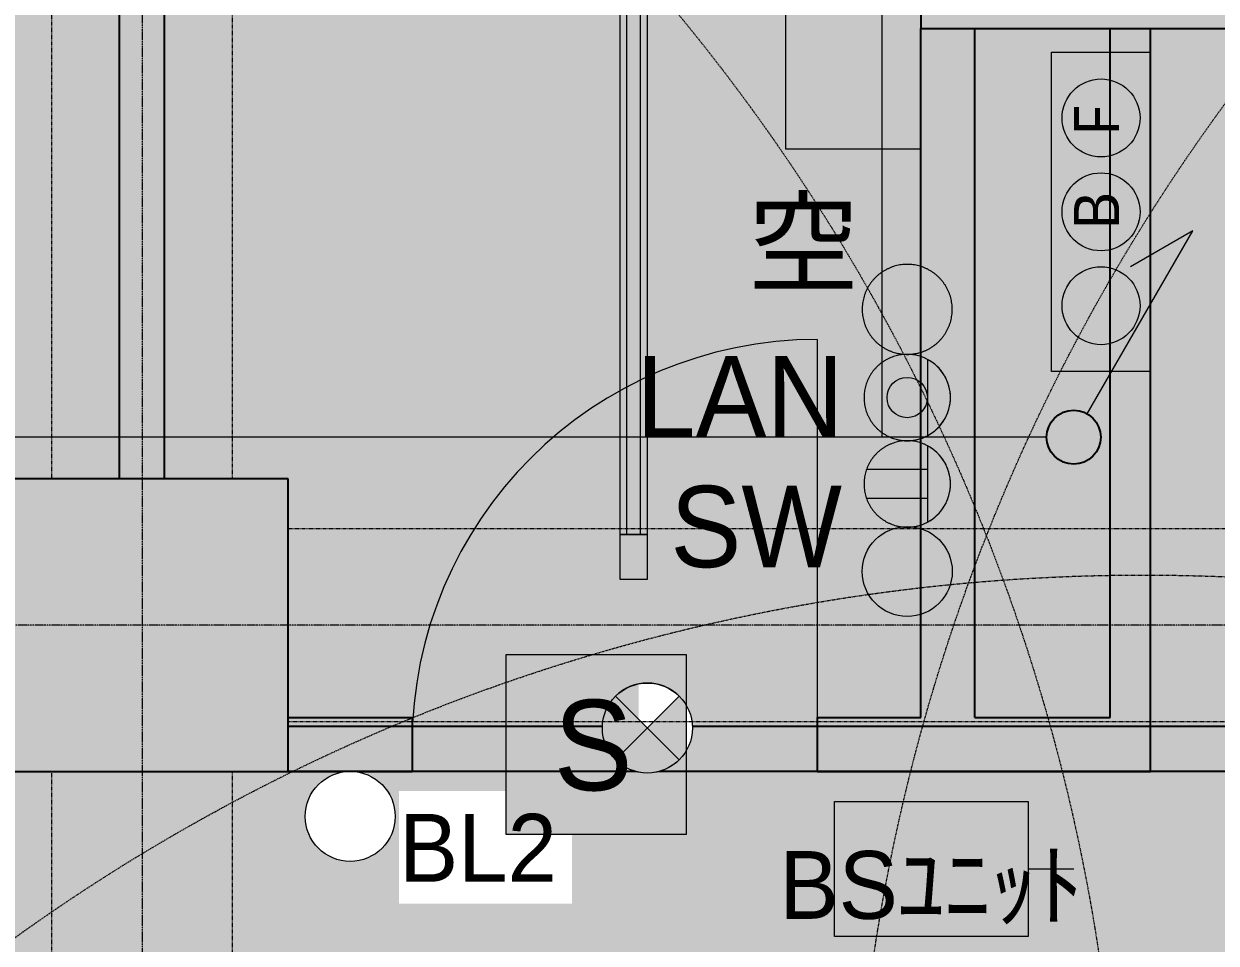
# Model space of a CAD drawing. Header units: millimetres. Extents: x -376000 to 292178, y -193032 to 188048.
# Drawn here: x -229720 to -227071, y 63142 to 65185 of the extents above; entities that cross this region are included whole.
import ezdxf

# ---------------------------------------------------------------- set-up
doc = ezdxf.new("R2010")
doc.units = ezdxf.units.MM
for name, pattern in [('VW-01 短破線', [2.1161248, 1.0580624, -1.0580624]), ('ラインタイプ-1', [2.1165312, 1.0580624, -1.0584688]), ('ラインタイプ-28', [1.0581610785590276, 0.70538330078125, -0.3527777777777777]), ('ラインタイプ-6', [5.2915312, 3.175, -1.0580624, 0.3527044000000002, -0.7057644000000001])]:
    doc.linetypes.add(name, pattern=pattern)
for name, color, linetype, lineweight in [('00_一般', 7, 'Continuous', 5), ('07_文字・記号', 7, 'Continuous', 9), ('_セキュリティー (2D)', 7, 'Continuous', 5), ('_塗（エリア） (2D)', 7, 'Continuous', 5), ('_塗（壁） (2D)', 7, 'Continuous', 5), ('_天井プロット (2D)', 7, 'Continuous', 5), ('_平面図(既存部) (2D)', 7, 'Continuous', 5), ('_平面図（新設） (2D)', 7, 'Continuous', 5), ('_梁 (2D)', 7, 'Continuous', 5), ('_給排水ガス (2D)', 7, 'Continuous', 5), ('_解体部 (2D)', 7, 'Continuous', 5), ('一般', 7, 'Continuous', 5)]:
    doc.layers.add(name, color=color, linetype=linetype, lineweight=lineweight)
for name, color, linetype, lineweight, true_color in [('02_0.25', 1, 'Continuous', 25, 0xff0000), ('04_0.10', 7, 'Continuous', 9, 0x0099ff), ('05_0.05点線', 9, 'ラインタイプ-28', 5, 0x808080), ('06一点鎖線', 7, 'ラインタイプ-6', 9, 0x9999ff), ('08_ハッチ・色', 7, 'Continuous', 5, 0x888888)]:
    doc.layers.add(name, color=color, linetype=linetype, lineweight=lineweight, true_color=true_color)
doc.styles.add('Yu Gothic UI', font='Yu Gothic UI.ttf')
doc.styles.add('ＭＳ Ｐゴシック', font='MS PGothic.ttf')

# ---------------------------------------------------------------- blocks, each defined once
blk = doc.blocks.new('給排水ガス (2D)')
at = {"layer": '02_0.25'}
blk.add_circle((-227388, 64266.34799292928), 60, dxfattribs=at)
at = {"layer": '04_0.10'}
for p, q in [((-227358, 64318.30951715635), (-227123.2559323183, 64724.89816915648)), ((-227123.2559323183, 64724.89816915645), (-227261.6065989427, 64645.02137453829))]:
    blk.add_line(p, q, dxfattribs=at)
at = {"layer": '07_文字・記号', "color": 5, "lineweight": 18, "true_color": 0x0000ff}
for p, q in [((-227813.3427086802, 64266.34799292928), (-227813.3427086802, 67863.75606489483)), ((-227448, 64266.34799292928), (-236757.8775868882, 64266.34799292928)), ((-227388, 63306.59431727773), (-227489.4013337445, 63306.59431727773))]:
    blk.add_line(p, q, dxfattribs=at)
blk = doc.blocks.new('塗（エリア） (2D)')
at = {"layer": '08_ハッチ・色', "linetype": 'Continuous', "lineweight": 0, "true_color": 0x74ff63, "transparency": 33554559}
blk.add_hatch(color=91, dxfattribs=at).paths.add_polyline_path([(-227667.2557079456, 63598.55921143571), (-236107.7557079456, 63598.55921143582), (-236107.7557079456, 71048.55921143571), (-225357.7557079457, 71048.55921143571), (-225357.7557079456, 67768.13591048213), (-227667.2557079456, 67768.13591048213)])
at = {"layer": '08_ハッチ・色', "linetype": 'Continuous', "lineweight": 0, "true_color": 0xd9d2ae, "transparency": 33554559}
blk.add_hatch(color=9, dxfattribs=at).paths.add_polyline_path([(-250142.7557079456, 61858.5592114356), (-250142.7557079456, 64113.55921143571), (-247342.7557079456, 64113.55921143571), (-247342.7557079456, 63598.55921143571), (-227667.2557079456, 63598.55921143571), (-227667.2557079456, 65233.05420418431), (-225357.7557079456, 65233.05420418431), (-225357.7557079456, 63623.5592114356), (-222307.7557079456, 63623.5592114356), (-222307.7557079456, 61858.5592114356)])
blk = doc.blocks.new('グループ-291')
at = {"layer": '08_ハッチ・色', "color": 160}
for points in [[(-225432.7557079456, 67819.53103135267), (-227727.2557079456, 67819.53103135267), (-225432.7557079456, 67701.03103135267), (-227727.2557079456, 67701.03103135267)], [(-227727.2557079456, 67701.03103135267), (-227727.2557079456, 65291.03103135266), (-227607.7557079456, 67701.03103135267), (-227607.7557079456, 65291.03103135266)], [(-226841.3001615904, 65175.03103135266), (-227727.2557079456, 65175.03103135266), (-226812.5667817065, 65291.03103135266), (-227727.2557079456, 65291.03103135266)], [(-225963.1618427889, 65174.60555709892), (-225432.7557079456, 65174.03103135266), (-225988.3229438427, 65291.50285126972), (-225432.7557079456, 65290.92832552347)]]:
    blk.add_solid(points, dxfattribs=at)
blk = doc.blocks.new('塗（壁） (2D)')
at = {"layer": '08_ハッチ・色', "color": 141}
for points in [[(-227727.2557079456, 63643.55921143571), (-227607.2557079456, 63643.55921143571), (-227727.2557079456, 65175.03103135266), (-227607.2557079456, 65175.03103135266)], [(-227307.2557079456, 63643.55921143528), (-227217.2557079456, 63643.55921143528), (-227307.2557079456, 65175.03103135268), (-227217.2557079456, 65175.03103135268)], [(-229132.7557079456, 63643.55921143571), (-229132.7557079456, 63523.55921143571), (-228857.7557079456, 63643.55921143571), (-228857.7557079456, 63523.55921143571)], [(-227957.7557079456, 63643.55921143571), (-227957.7557079456, 63523.55921143571), (-227217.2557079456, 63643.55921143571), (-227217.2557079456, 63523.55921143571)]]:
    blk.add_solid(points, dxfattribs=at)
at = {"layer": '08_ハッチ・色', "color": 253, "true_color": 0xaaaaaa}
blk.add_solid([(-229782.7557079456, 63523.55921143571), (-229132.7557079456, 63523.55921143571), (-229782.7557079456, 64173.55921143571), (-229132.7557079456, 64173.55921143571)], dxfattribs=at)
blk.add_solid([(-229782.7557079456, 63523.55921143571), (-229132.7557079456, 63523.55921143571), (-229782.7557079456, 64173.55921143571), (-229132.7557079456, 64173.55921143571)], dxfattribs=at)
at = {"layer": '08_ハッチ・色', "color": 7}
blk.add_blockref('グループ-291', (0, 0), dxfattribs=at)
blk = doc.blocks.new('平面図(既存部) (2D)')
at = {"layer": '02_0.25'}
for p, q in [((-229132.7557079456, 64173.55921143571), (-229782.7557079456, 64173.55921143571)), ((-229132.7557079456, 63523.55921143571), (-229132.7557079456, 64173.55921143571)), ((-229782.7557079456, 63523.55921143571), (-229132.7557079456, 63523.55921143571))]:
    blk.add_line(p, q, dxfattribs=at)
at = {"layer": '06一点鎖線'}
for p, q in [((-229457.7557079456, 72935.68380817688), (-229457.7557079456, 54935.68380817689)), ((-229457.7557079456, 72935.68380817688), (-229457.7557079456, 54935.68380817689)), ((-212828.6647767337, 63848.55921143571), (-252828.6647767337, 63848.55921143571)), ((-212828.6647767337, 63848.55921143571), (-252828.6647767337, 63848.55921143571))]:
    blk.add_line(p, q, dxfattribs=at)
blk = doc.blocks.new('解体部 (2D)')
at = {"layer": '02_0.25'}
for p, q in [((-229507.7557079456, 64173.55921143571), (-229507.7557079456, 65823.55921143571)), ((-229407.7557079456, 64173.55921143571), (-229407.7557079456, 65723.55921143571)), ((-226682.7557079456, 63623.55921143571), (-229132.7557079456, 63623.55921143571)), ((-226682.7557079456, 63523.55921143571), (-229132.7557079456, 63523.55921143571))]:
    blk.add_line(p, q, dxfattribs=at)
blk = doc.blocks.new('グループ-115')
at = {"layer": '04_0.10'}
for p, q in [((-608.6633637027699, 691.5), (-608.6633637027699, 291.5)), ((-483.6633637027699, 641.8504809471779), (-483.6633637027699, 341.8504809471779))]:
    blk.add_line(p, q, dxfattribs=at)
at = {"layer": '04_0.10', "flags": 128}
blk.add_lwpolyline([(-542.1633637027699, 341.8504809471779), (-413.6633637027699, 341.8504809471779), (-413.6633637027699, 641.8504809471779), (-542.1633637027699, 641.8504809471779)], close=True, dxfattribs=at)
blk = doc.blocks.new('グループ-116')
at = {"layer": '04_0.10'}
for p, q in [((-283.6633637027699, 489.5), (-283.6633637027699, -274.5)), ((416.3366362972301, -979.5), (416.3366362972301, 433.5)), ((-139.6633637027699, -1277.5), (972.33663629723, 423.5)), ((-139.6633637027699, 423.5), (972.33663629723, -1277.5)), ((-373.6633637027699, 263.3845726812142), (-193.6633637027699, -48.38457268121419)), ((-240.3620935135405, 132.5), (-326.9646338919993, 82.5)), ((1048.33663629723, 7.5), (1048.33663629723, -282.5)), ((1088.33663629723, -37.5), (1008.33663629723, -37.5)), ((1088.33663629723, -237.5), (1008.33663629723, -237.5)), ((-47.16336370276986, -291), (-47.16336370276986, -544)), ((879.83663629723, -291), (879.83663629723, -544)), ((-257.1633637027699, -417.5), (1089.83663629723, -417.5)), ((-258.6633637027699, -637.5), (1091.33663629723, -637.5)), ((531.3366362972301, -1408.5), (531.3366362972301, -979.5)), ((-483.6633637027699, -1317.5), (-342.6633637027699, -1317.5)), ((1001.33663629723, -1317.5), (1181.33663629723, -1317.5))]:
    blk.add_line(p, q, dxfattribs=at)
at = {"layer": '04_0.10', "flags": 128}
for points in [[(-279.6633637027699, 452), (-279.6633637027699, 485.2999999999884), (-220.1633637027699, 488.5), (-220.1633637027699, 496.3999999999651), (-347.1633637027699, 496.3999999999651), (-347.1633637027699, 488.5), (-287.6633637027699, 485.2999999999884), (-287.6633637027699, 452), (-291.6033637027722, 452), (-291.6033637027722, 407.5), (-275.7233637027675, 407.5), (-275.7233637027675, 452)], [(-318.6633637027699, -1277.5), (-318.6633637027699, -1181.5), (-139.6633637027699, -1181.5), (-139.6633637027699, 423.5), (972.33663629723, 423.5), (972.33663629723, -1181.5), (1022.33663629723, -1181.5), (1022.33663629723, -1277.5)], [(-373.6633637027699, 382.5), (-373.6633637027699, -167.5), (-193.6633637027699, -167.5), (-193.6633637027699, 382.5)], [(-389.6441258162959, 231.0640646055108), (-229.6441258162959, -46.06406460551079), (-177.6826015892439, -16.06406460551079), (-337.6826015892439, 261.0640646055109)], [(-287.6633637027699, -237), (-287.6633637027699, -270.2999999999884), (-347.1633637027699, -273.5), (-347.1633637027699, -281.3999999999651), (-220.1633637027699, -281.3999999999651), (-220.1633637027699, -273.5), (-279.6633637027699, -270.2999999999884), (-279.6633637027699, -237), (-275.7233637027675, -237), (-275.7233637027675, -192.5), (-291.6033637027722, -192.5), (-291.6033637027722, -237)], [(-207.1633637027699, -391), (-207.1633637027699, -444), (112.8366362972301, -444), (112.8366362972301, -391)], [(719.83663629723, -391), (719.83663629723, -444), (1039.83663629723, -444), (1039.83663629723, -391)], [(-203.1633637027699, -633.5), (-236.4633637027582, -633.5), (-239.6633637027699, -574), (-247.5633637027349, -574), (-247.5633637027349, -701), (-239.6633637027699, -701), (-236.4633637027582, -641.5), (-203.1633637027699, -641.5), (-203.1633637027699, -645.4400000000022), (-158.6633637027699, -645.4400000000022), (-158.6633637027699, -629.5599999999978), (-203.1633637027699, -629.5599999999978)], [(1035.83663629723, -641.5), (1069.136636297219, -641.5), (1072.33663629723, -701), (1080.236636297253, -701), (1080.236636297253, -574), (1072.33663629723, -574), (1069.136636297219, -633.5), (1035.83663629723, -633.5), (1035.83663629723, -629.5599999999978), (991.33663629723, -629.5599999999978), (991.33663629723, -645.4400000000022), (1035.83663629723, -645.4400000000022)], [(111.3366362972301, -1191.5), (111.3366362972301, -1221.5), (551.3366362972301, -1221.5), (551.3366362972301, -1191.5)], [(511.3366362972301, -1231.5), (511.3366362972301, -1261.5), (951.33663629723, -1261.5), (951.33663629723, -1231.5)], [(511.3366362972301, -1317.5), (511.3366362972301, -1347.5), (951.33663629723, -1347.5), (951.33663629723, -1317.5)], [(111.3366362972301, -1357.5), (111.3366362972301, -1387.5), (551.3366362972301, -1387.5), (551.3366362972301, -1357.5)]]:
    blk.add_lwpolyline(points, close=True, dxfattribs=at)
for points in [[(-108.6633637027699, -1126.5), (-108.6633637027699, 393.5), (941.33663629723, 393.5), (941.33663629723, -1126.5)], [(-373.6633637027699, 312.5), (-388.6633637027699, 312.5), (-388.6633637027699, -97.5), (-373.6633637027699, -97.5)], [(-193.6633637027699, 312.5), (-178.6633637027699, 312.5), (-178.6633637027699, -97.5), (-193.6633637027699, -97.5)], [(-108.6633637027699, -1126.5), (131.3366362972301, -1126.5), (131.3366362972301, -1126.5), (131.3366362972301, -1181.5), (101.3366362972301, -1181.5)], [(941.33663629723, -1126.5), (931.33663629723, -1126.5), (931.33663629723, -1217.5), (971.33663629723, -1217.5), (971.33663629723, -1277.5)], [(1001.33663629723, -1337.5), (1001.33663629723, -1307.5), (-342.6633637027699, -1307.5), (-342.6633637027699, -1398.5), (931.33663629723, -1398.5), (931.33663629723, -1357.5), (971.33663629723, -1357.5), (971.33663629723, -1307.5)]]:
    blk.add_lwpolyline(points, dxfattribs=at)
at = {"layer": '04_0.10'}
for centre in [(1048.33663629723, -37.5), (1048.33663629723, -237.5)]:
    blk.add_circle(centre, 15, dxfattribs=at)
blk = doc.blocks.new('グループ-117')
at = {"layer": '00_一般'}
blk.add_line((935.0289999999803, -1544.5), (931.33663629723, -1523.55636016588), dxfattribs=at)
at = {"layer": '04_0.10'}
for p, q in [((-438.6633637027699, -18.5), (-128.6633637027699, -18.5)), ((-608.6633637027699, -158.5), (-608.6633637027699, -838.5)), ((-483.6633637027699, -209.1495190528221), (-483.6633637027699, -789.1495190528221)), ((1181.33663629723, -508.1495190528221), (1181.33663629723, -768.1495190528221)), ((-608.6633637027699, -1428.149519052822), (-483.6633637027699, -1428.149519052822))]:
    blk.add_line(p, q, dxfattribs=at)
at = {"layer": '04_0.10', "flags": 128}
for points in [[(-542.1633637027699, -208.1495190528221), (-542.1633637027699, -788.1495190528221), (-413.6633637027699, -788.1495190528221), (-413.6633637027699, -208.1495190528221)], [(1111.33663629723, -508.1495190528221), (1111.33663629723, -768.1495190528221), (1224.83663629723, -768.1495190528221), (1224.83663629723, -508.1495190528221)]]:
    blk.add_lwpolyline(points, close=True, dxfattribs=at)
at = {"layer": '04_0.10'}
for name in ['グループ-115', 'グループ-116']:
    blk.add_blockref(name, (0, 0), dxfattribs=at)
blk = doc.blocks.new('シンボル-9 (2D)')
at = {"layer": '02_0.25'}
for p, q in [((-804.5, 1100), (-804.4999999999995, -1544.5)), ((-804.4999999999995, -1544.5), (55.75388926272147, -1544.5))]:
    blk.add_line(p, q, dxfattribs=at)
at = {"layer": '04_0.10'}
blk.add_blockref('グループ-117', (0, 0), dxfattribs=at)
blk = doc.blocks.new('グループ-643')
at = {"layer": '04_0.10'}
blk.add_line((-227957.7557079456, 64483.55921143571), (-227957.7557079456, 63583.55921143571), dxfattribs=at)
blk.add_arc((-227957.7557079456, 63583.55921143571), 900, 90, 180, dxfattribs=at)
blk = doc.blocks.new('平面図（新設） (2D)')
at = {"layer": '02_0.25'}
for p, q in [((-227727.2557079456, 63643.55921143571), (-227727.2557079456, 65175.03103135266)), ((-227607.2557079456, 63643.55921143571), (-227607.2557079456, 65175.03103135266)), ((-227307.2557079456, 63643.55921143528), (-227307.2557079456, 65175.03103135268)), ((-227217.2557079456, 63523.55921143571), (-227217.2557079456, 65175.03103135268)), ((-229132.7557079456, 63643.55921143571), (-228857.7557079456, 63643.55921143571)), ((-228857.7557079456, 63643.55921143571), (-228857.7557079456, 63523.55921143571)), ((-227957.7557079456, 63643.55921143571), (-227727.2557079456, 63643.55921143571)), ((-227957.7557079456, 63643.55921143571), (-227957.7557079456, 63523.55921143571)), ((-227607.2557079456, 63643.55921143571), (-227307.2557079456, 63643.55921143528)), ((-229132.7557079456, 63523.55921143571), (-228857.7557079456, 63523.55921143571)), ((-229132.7557079456, 63523.55921143571), (-228857.7557079456, 63523.55921143571)), ((-227957.7557079456, 63523.55921143571), (-227217.2557079456, 63523.55921143571))]:
    blk.add_line(p, q, dxfattribs=at)
at = {"layer": '02_0.25', "color": 7}
blk.add_blockref('シンボル-9 (2D)', (-226922.7557079456, 66719.53103135267), dxfattribs=at)
at = {"layer": '04_0.10'}
blk.add_blockref('グループ-643', (0, 0), dxfattribs=at)
blk = doc.blocks.new('グループ-1191')
at = {"layer": '07_文字・記号', "color": 160, "linetype": 'Continuous', "lineweight": 5, "true_color": 0x003dff, "transparency": 33554687, "flags": 128}
for points in [[(-228335.7557079456, 67750.06239312791), (-228335.7557079456, 67720.06239312791), (-228395.7557079456, 67720.06239312791), (-228395.7557079456, 67750.06239312791)], [(-228335.7557079456, 67720.06239312791), (-228335.7557079456, 64050.35331453889), (-228395.7557079456, 64050.35331453889), (-228395.7557079456, 67720.06239312791)], [(-228350.7557079456, 67720.06239312791), (-228350.7557079456, 64050.35331453889), (-228380.7557079456, 64050.35331453889), (-228380.7557079456, 67720.06239312791)], [(-228335.7557079456, 64050.35331453889), (-228335.7557079456, 63950.35331453889), (-228395.7557079456, 63950.35331453889), (-228395.7557079456, 64050.35331453889)]]:
    blk.add_lwpolyline(points, close=True, dxfattribs=at)
at = {"layer": '07_文字・記号', "color": 160, "true_color": 0x003dff, "insert": (-228545.6157079456, 67305.05441238546), "char_height": 180.9088541666667, "attachment_point": 5, "rotation": 90, "line_spacing_factor": 1.007907314816854, "style": 'ＭＳ Ｐゴシック'}
blk.add_mtext('LR4.0m', dxfattribs=at)
blk = doc.blocks.new('2口コンセント')
at = {"layer": '07_文字・記号', "linetype": 'Continuous', "lineweight": 0, "true_color": 0x63c3ff}
blk.add_hatch(color=151, dxfattribs=at).paths.add_polyline_path([(95.99999999999771, -3.487e-12), (95.79903810567444, -6.376933041057277), (95.19615242270456, -12.64617092752427), (94.19134295108809, -18.80771365940446), (92.78460969082504, -24.86156123669786), (90.97595264191544, -30.80771365940446), (88.7653718043592, -36.64617092752427), (86.15286717815641, -42.37693304105727), (83.13843876330702, -48.00000000000348), (79.7759341371043, -53.42210506462632), (76.11920087684153, -58.54998149518919), (72.16823898251872, -63.38362929169212), (67.92304845413585, -67.92304845413507), (63.38362929169293, -72.16823898251809), (58.54998149518995, -76.11920087684112), (53.4221050646269, -79.77593413710423), (48.00000000000382, -83.13843876330736), (42.37693304105736, -86.1528671781572), (36.64617092752421, -88.76537180436041), (30.80771365940437, -90.97595264191696), (24.86156123669784, -92.78460969082684), (18.80771365940462, -94.19134295109006), (12.64617092752472, -95.19615242270672), (6.376933041058128, -95.79903810567669), (4.8459e-12, -96), (-6.376933041048435, -95.79903810567669), (-12.64617092751503, -95.19615242270672), (-18.80771365939494, -94.19134295109006), (-24.86156123668816, -92.78460969082684), (-30.8077136593947, -90.97595264191696), (-36.64617092751455, -88.76537180436041), (-42.37693304104771, -86.1528671781572), (-47.99999999999419, -83.13843876330736), (-53.42210506461737, -79.77593413710423), (-58.54998149518065, -76.11920087684112), (-63.38362929168407, -72.16823898251809), (-67.92304845412755, -67.92304845413507), (-72.16823898251116, -63.38362929169212), (-76.11920087683484, -58.54998149518919), (-79.77593413709866, -53.42210506462632), (-83.13843876330256, -48.00000000000348), (-86.15286717815317, -42.37693304105727), (-88.76537180435702, -36.64617092752427), (-90.97595264191412, -30.80771365940446), (-92.7846096908245, -24.86156123669786), (-94.19134295108809, -18.80771365940446), (-95.19615242270494, -12.64617092752427), (-95.79903810567508, -6.376933041057277), (-95.99999999999844, -3.487e-12), (-95.79903810567508, 6.376933041050303), (-95.19615242270494, 12.64617092751729), (-94.19134295108809, 18.80771365939749), (-92.7846096908245, 24.86156123669089), (-90.97595264191412, 30.80771365939749), (-88.76537180435702, 36.6461709275173), (-86.15286717815317, 42.37693304105031), (-83.13843876330256, 47.99999999999652), (-79.77593413709866, 53.4221050646194), (-76.11920087683484, 58.54998149518244), (-72.16823898251116, 63.38362929168563), (-67.92304845412755, 67.92304845412897), (-63.38362929168407, 72.16823898251248), (-58.54998149518065, 76.11920087683613), (-53.42210506461737, 79.77593413709994), (-47.99999999999419, 83.13843876330387), (-42.37693304104771, 86.15286717815455), (-36.64617092751455, 88.76537180435844), (-30.8077136593947, 90.97595264191558), (-24.86156123668816, 92.78460969082596), (-18.80771365939494, 94.1913429510896), (-12.64617092751503, 95.19615242270649), (-6.376933041048435, 95.79903810567663), (4.8459e-12, 96), (6.376933041058128, 95.79903810567663), (12.64617092752472, 95.19615242270649), (18.80771365940462, 94.1913429510896), (24.86156123669784, 92.78460969082596), (30.80771365940437, 90.97595264191558), (36.64617092752421, 88.76537180435844), (42.37693304105736, 86.15286717815455), (48.00000000000382, 83.13843876330387), (53.4221050646269, 79.77593413709994), (58.54998149518995, 76.11920087683613), (63.38362929169293, 72.16823898251248), (67.92304845413585, 67.92304845412897), (72.16823898251872, 63.38362929168563), (76.11920087684153, 58.54998149518244), (79.7759341371043, 53.4221050646194), (83.13843876330702, 47.99999999999652), (86.15286717815641, 42.37693304105031), (88.7653718043592, 36.6461709275173), (90.97595264191544, 30.80771365939749), (92.78460969082504, 24.86156123669089), (94.19134295108809, 18.80771365939749), (95.19615242270456, 12.64617092751729), (95.79903810567444, 6.376933041050303)])
at = {"layer": '07_文字・記号', "linetype": 'Continuous', "lineweight": 0}
h = blk.add_hatch(color=7, dxfattribs=at)
edge = h.paths.add_edge_path()
edge.add_arc((-1.029576424116385e-11, -2.003730514843483e-11), 96.00000000002004, 27.81813928465649, 89.99999999999407)
edge.add_arc((-3.481659405224491e-13, 1.367084223602433e-11), 95.99999999998633, 90, 152.1818607153557)
edge.add_line((-84.90559463309398, 44.7999999999931), (84.90559463310365, 44.7999999999931))
at = {"layer": '07_文字・記号', "color": 7, "linetype": 'Continuous', "lineweight": 5}
for p, q in [((-31.99999999999967, 44.7999999999931), (-31.99999999999967, -90.50966799187441)), ((31.99999999999898, 44.7999999999931), (31.99999999999898, -90.50966799187441))]:
    blk.add_line(p, q, dxfattribs=at)
at = {"layer": '07_文字・記号', "color": 7, "linetype": 'Continuous', "lineweight": 5, "flags": 128}
blk.add_lwpolyline([(84.90559463310366, 44.7999999999931, 0.2781792779259686), (-3.482e-13, 96, 0.2781792779260535), (-84.90559463309398, 44.7999999999931), (84.90559463310366, 44.7999999999931)], format="xyb", close=True, dxfattribs=at)
at = {"layer": '07_文字・記号', "color": 7, "linetype": 'Continuous', "lineweight": 5}
blk.add_open_spline([(95.99999999999771, -3.487e-12), (95.99999999999771, -25.72312247339223), (70.27687752661629, -70.27687752661473), (25.72312247339135, -96), (-25.72312247338166, -96), (-70.27687752660671, -70.27687752661473), (-95.99999999999844, -25.72312247339223), (-95.99999999999844, 25.72312247338527), (-70.27687752660671, 70.27687752660776), (-25.72312247338166, 96), (25.72312247339135, 96), (70.27687752661629, 70.27687752660776), (95.99999999999771, 25.72312247338527), (95.99999999999771, -3.487e-12)], degree=2, dxfattribs=at)
blk = doc.blocks.new('グループ-1271')
at = {"layer": '07_文字・記号', "linetype": 'Continuous', "lineweight": 0, "true_color": 0x63c3ff}
blk.add_hatch(color=151, dxfattribs=at).paths.add_polyline_path([(-227757.7557079456, 64258.42821804858), (-227764.1326409867, 64258.6291799429), (-227770.4018788731, 64259.23206562588), (-227776.563421605, 64260.23687509749), (-227782.6172691823, 64261.64360835774), (-227788.563421605, 64263.45226540665), (-227794.4018788731, 64265.66284624421), (-227800.1326409867, 64268.27535087041), (-227805.7557079456, 64271.28977928527), (-227811.1778130103, 64274.65228391146), (-227816.3056894408, 64278.30901717173), (-227821.1393372373, 64282.25997906605), (-227825.6787563997, 64286.50516959442), (-227829.9239469281, 64291.04458875688), (-227833.8749088224, 64295.87823655338), (-227837.5316420827, 64301.00611298395), (-227840.8941467089, 64306.42821804858), (-227843.9085751238, 64312.05128500753), (-227846.52107975, 64317.78204712107), (-227848.7316605876, 64323.62050438918), (-227850.5403176365, 64329.56665681188), (-227851.9470508967, 64335.62050438918), (-227852.9518603683, 64341.78204712107), (-227853.5547460513, 64348.05128500753), (-227853.7557079456, 64354.42821804858), (-227853.5547460513, 64360.80515108963), (-227852.9518603683, 64367.07438897609), (-227851.9470508967, 64373.23593170798), (-227850.5403176365, 64379.28977928527), (-227848.7316605876, 64385.23593170798), (-227846.52107975, 64391.07438897609), (-227843.9085751238, 64396.80515108963), (-227840.8941467089, 64402.42821804858), (-227837.5316420827, 64407.85032311321), (-227833.8749088224, 64412.97819954378), (-227829.9239469281, 64417.81184734027), (-227825.6787563997, 64422.35126650272), (-227821.1393372373, 64426.5964570311), (-227816.3056894408, 64430.54741892543), (-227811.1778130103, 64434.20415218568), (-227805.7557079456, 64437.56665681188), (-227800.1326409867, 64440.58108522674), (-227794.4018788731, 64443.19358985294), (-227788.563421605, 64445.4041706905), (-227782.6172691823, 64447.21282773941), (-227776.563421605, 64448.61956099966), (-227770.4018788731, 64449.62437047128), (-227764.1326409867, 64450.22725615425), (-227757.7557079456, 64450.42821804858), (-227751.3787749046, 64450.22725615425), (-227745.1095370181, 64449.62437047128), (-227738.9479942862, 64448.61956099966), (-227732.8941467089, 64447.21282773941), (-227726.9479942862, 64445.4041706905), (-227721.1095370181, 64443.19358985294), (-227715.3787749046, 64440.58108522674), (-227709.7557079456, 64437.56665681188), (-227704.333602881, 64434.20415218568), (-227699.2057264505, 64430.54741892543), (-227694.3720786539, 64426.5964570311), (-227689.8326594915, 64422.35126650272), (-227685.5874689631, 64417.81184734027), (-227681.6365070688, 64412.97819954378), (-227677.9797738085, 64407.85032311321), (-227674.6172691823, 64402.42821804858), (-227671.6028407675, 64396.80515108963), (-227668.9903361413, 64391.07438897609), (-227666.7797553037, 64385.23593170798), (-227664.9710982548, 64379.28977928527), (-227663.5643649946, 64373.23593170798), (-227662.5595555229, 64367.07438897609), (-227661.95666984, 64360.80515108963), (-227661.7557079456, 64354.42821804858), (-227661.95666984, 64348.05128500753), (-227662.5595555229, 64341.78204712107), (-227663.5643649946, 64335.62050438918), (-227664.9710982548, 64329.56665681188), (-227666.7797553037, 64323.62050438918), (-227668.9903361413, 64317.78204712107), (-227671.6028407675, 64312.05128500753), (-227674.6172691823, 64306.42821804858), (-227677.9797738085, 64301.00611298395), (-227681.6365070688, 64295.87823655338), (-227685.5874689631, 64291.04458875688), (-227689.8326594915, 64286.50516959442), (-227694.3720786539, 64282.25997906605), (-227699.2057264505, 64278.30901717173), (-227704.333602881, 64274.65228391146), (-227709.7557079456, 64271.28977928527), (-227715.3787749046, 64268.27535087041), (-227721.1095370181, 64265.66284624421), (-227726.9479942862, 64263.45226540665), (-227732.8941467089, 64261.64360835774), (-227738.9479942862, 64260.23687509749), (-227745.1095370181, 64259.23206562588), (-227751.3787749046, 64258.6291799429)])
at = {"layer": '07_文字・記号', "linetype": 'Continuous', "lineweight": 0}
h = blk.add_hatch(color=7, dxfattribs=at)
edge = h.paths.add_edge_path()
edge.add_arc((-227757.7557079457, 64354.42821804862), 96.00000000007468, 297.8181392846815, 359.999999999974)
edge.add_arc((-227757.7557079456, 64354.42821804856), 96.0000000000291, 8.68503465018041e-12, 62.18186071534317)
edge.add_line((-227712.9557079456, 64439.33381268168), (-227712.9557079456, 64269.52262341548))
at = {"layer": '07_文字・記号', "color": 7, "linetype": 'Continuous', "lineweight": 5, "flags": 128}
blk.add_lwpolyline([(-227712.9557079456, 64269.52262341548, 0.278179277925777), (-227661.7557079456, 64354.42821804858, 0.2781792779259759), (-227712.9557079456, 64439.33381268168), (-227712.9557079456, 64269.52262341548)], format="xyb", close=True, dxfattribs=at)
at = {"layer": '07_文字・記号', "color": 7, "linetype": 'Continuous', "lineweight": 5, "transparency": 33554687}
blk.add_circle((-227757.7557079457, 64354.42821804858), 44.80000000004657, dxfattribs=at)
at = {"layer": '07_文字・記号', "color": 7, "linetype": 'Continuous', "lineweight": 5}
blk.add_open_spline([(-227757.7557079456, 64258.42821804858), (-227783.4788304191, 64258.42821804858), (-227828.0325854722, 64284.15134052193), (-227853.7557079456, 64328.70509557521), (-227853.7557079456, 64380.15134052193), (-227828.0325854722, 64424.70509557521), (-227783.4788304191, 64450.42821804858), (-227732.0325854722, 64450.42821804858), (-227687.478830419, 64424.70509557521), (-227661.7557079456, 64380.15134052193), (-227661.7557079456, 64328.70509557521), (-227687.478830419, 64284.15134052193), (-227732.0325854722, 64258.42821804858), (-227757.7557079456, 64258.42821804858)], degree=2, dxfattribs=at)
at = {"layer": '一般', "color": 7, "transparency": 33554687, "insert": (-228359.5722490704, 64446.90406931817), "char_height": 180.9088541666667, "attachment_point": 1, "line_spacing_factor": 1.007907314816854, "style": 'ＭＳ Ｐゴシック'}
blk.add_mtext('LAN', dxfattribs=at)
blk = doc.blocks.new('グループ-1272')
at = {"layer": '07_文字・記号', "linetype": 'Continuous', "lineweight": 0, "true_color": 0x63c3ff}
blk.add_hatch(color=151, dxfattribs=at).paths.add_polyline_path([(-227757.7557079456, 64450.42821804858), (-227764.3983465301, 64450.63755335517), (-227770.9288026618, 64451.26555927492), (-227777.3470763408, 64452.31223580785), (-227783.6531675672, 64453.77758295397), (-227789.8470763408, 64455.66160071324), (-227795.9288026618, 64457.96428908571), (-227801.8983465301, 64460.68564807132), (-227807.7557079456, 64463.82567767012), (-227813.4037340546, 64467.32828665576), (-227818.7452720031, 64471.13738380186), (-227823.7803217912, 64475.25296910845), (-227828.5088834187, 64479.67504257553), (-227832.9309568858, 64484.40360420306), (-227837.0465421924, 64489.43865399108), (-227840.8556393385, 64494.78019193959), (-227844.3582483241, 64500.42821804858), (-227847.4982779229, 64506.28557946414), (-227850.2196369085, 64512.2551233324), (-227852.522325281, 64518.33684965338), (-227854.4063430403, 64524.53075842702), (-227855.8716901863, 64530.83684965338), (-227856.9183667193, 64537.2551233324), (-227857.546372639, 64543.78557946414), (-227857.7557079456, 64550.42821804858), (-227857.546372639, 64557.07085663301), (-227856.9183667193, 64563.60131276475), (-227855.8716901863, 64570.01958644378), (-227854.4063430403, 64576.32567767012), (-227852.522325281, 64582.51958644378), (-227850.2196369085, 64588.60131276475), (-227847.4982779229, 64594.57085663301), (-227844.3582483241, 64600.42821804858), (-227840.8556393385, 64606.07624415756), (-227837.0465421924, 64611.41778210607), (-227832.9309568858, 64616.45283189409), (-227828.5088834187, 64621.18139352162), (-227823.7803217912, 64625.6034669887), (-227818.7452720031, 64629.71905229528), (-227813.4037340546, 64633.52814944139), (-227807.7557079456, 64637.03075842702), (-227801.8983465301, 64640.17078802582), (-227795.9288026618, 64642.89214701144), (-227789.8470763408, 64645.19483538392), (-227783.6531675672, 64647.07885314318), (-227777.3470763408, 64648.5442002893), (-227770.9288026618, 64649.59087682223), (-227764.3983465301, 64650.21888274199), (-227757.7557079456, 64650.42821804858), (-227751.1130693612, 64650.21888274199), (-227744.5826132295, 64649.59087682223), (-227738.1643395504, 64648.5442002893), (-227731.8582483241, 64647.07885314318), (-227725.6643395504, 64645.19483538392), (-227719.5826132295, 64642.89214701144), (-227713.6130693612, 64640.17078802582), (-227707.7557079456, 64637.03075842702), (-227702.1076818367, 64633.52814944139), (-227696.7661438881, 64629.71905229528), (-227691.7310941001, 64625.6034669887), (-227687.0025324726, 64621.18139352162), (-227682.5804590055, 64616.45283189409), (-227678.4648736989, 64611.41778210607), (-227674.6557765528, 64606.07624415756), (-227671.1531675672, 64600.42821804858), (-227668.0131379684, 64594.57085663301), (-227665.2917789828, 64588.60131276475), (-227662.9890906103, 64582.51958644378), (-227661.105072851, 64576.32567767012), (-227659.6397257049, 64570.01958644378), (-227658.593049172, 64563.60131276475), (-227657.9650432522, 64557.07085663301), (-227657.7557079456, 64550.42821804858), (-227657.9650432522, 64543.78557946414), (-227658.593049172, 64537.2551233324), (-227659.6397257049, 64530.83684965338), (-227661.105072851, 64524.53075842702), (-227662.9890906103, 64518.33684965338), (-227665.2917789828, 64512.2551233324), (-227668.0131379684, 64506.28557946414), (-227671.1531675672, 64500.42821804858), (-227674.6557765528, 64494.78019193959), (-227678.4648736989, 64489.43865399108), (-227682.5804590055, 64484.40360420306), (-227687.0025324726, 64479.67504257553), (-227691.7310941001, 64475.25296910845), (-227696.7661438881, 64471.13738380186), (-227702.1076818367, 64467.32828665576), (-227707.7557079456, 64463.82567767012), (-227713.6130693612, 64460.68564807132), (-227719.5826132295, 64457.96428908571), (-227725.6643395504, 64455.66160071324), (-227731.8582483241, 64453.77758295397), (-227738.1643395504, 64452.31223580785), (-227744.5826132295, 64451.26555927492), (-227751.1130693612, 64450.63755335517)])
at = {"layer": '07_文字・記号', "color": 7, "lineweight": 5}
blk.add_open_spline([(-227757.7557079456, 64450.42821804858), (-227784.5506271888, 64450.42821804858), (-227830.9607887025, 64477.22313729169), (-227857.7557079456, 64523.63329880546), (-227857.7557079456, 64577.22313729169), (-227830.9607887025, 64623.63329880548), (-227784.5506271888, 64650.42821804858), (-227730.9607887025, 64650.42821804858), (-227684.5506271888, 64623.63329880548), (-227657.7557079456, 64577.22313729169), (-227657.7557079456, 64523.63329880546), (-227684.5506271888, 64477.22313729169), (-227730.9607887025, 64450.42821804858), (-227757.7557079456, 64450.42821804858)], degree=2, dxfattribs=at)
at = {"layer": '一般', "color": 7, "transparency": 33554687, "insert": (-228111.8549193813, 64789.4042944375), "char_height": 180.9088541666667, "attachment_point": 1, "line_spacing_factor": 1.007907314816854, "style": 'ＭＳ Ｐゴシック'}
blk.add_mtext('空', dxfattribs=at)
blk = doc.blocks.new('誘導灯')
at = {"color": 255}
blk.add_wipeout([(100, 7.275957614183426e-12), (99.5184726672197, -9.80171403294878), (98.07852804032306, -19.509032201605578), (95.69403357322088, -29.028467725438986), (92.38795325112868, -38.26834323650172), (88.1921264348355, -47.13967368259247), (83.14696123025452, -55.55702330195294), (77.3010453362737, -63.439328416357256), (70.71067811865474, -70.71067811864748), (63.43932841636454, -77.30104533626641), (55.557023301960214, -83.14696123024726), (47.139673682599756, -88.19212643482823), (38.268343236508976, -92.38795325112142), (29.028467725446237, -95.6940335732136), (19.50903220161282, -98.07852804031577), (9.80171403295606, -99.51847266721244), (0, -99.99999999999272), (-9.80171403295606, -99.51847266721244), (-19.50903220161282, -98.07852804031577), (-29.028467725446237, -95.6940335732136), (-38.268343236508976, -92.38795325112142), (-47.139673682599756, -88.19212643482823), (-55.557023301960214, -83.14696123024726), (-63.43932841636454, -77.30104533626641), (-70.71067811865474, -70.71067811864748), (-77.3010453362737, -63.439328416357256), (-83.14696123025452, -55.55702330195294), (-88.1921264348355, -47.13967368259247), (-92.38795325112868, -38.26834323650172), (-95.69403357322088, -29.028467725438986), (-98.07852804032306, -19.509032201605578), (-99.5184726672197, -9.80171403294878), (-100, 7.275957614183426e-12), (-99.5184726672197, 9.801714032963332), (-98.07852804032306, 19.50903220162013), (-95.69403357322088, 29.028467725453538), (-92.38795325112868, 38.268343236516245), (-88.1921264348355, 47.139673682607025), (-83.14696123025452, 55.55702330196749), (-77.3010453362737, 63.43932841637178), (-70.71067811865474, 70.71067811866203), (-63.43932841636454, 77.30104533628099), (-55.557023301960214, 83.14696123026181), (-47.139673682599756, 88.19212643484275), (-38.268343236508976, 92.38795325113597), (-29.028467725446237, 95.69403357322813), (-19.50903220161282, 98.0785280403303), (-9.80171403295606, 99.518472667227), (0, 100.00000000000728), (9.80171403295606, 99.518472667227), (19.50903220161282, 98.0785280403303), (29.028467725446237, 95.69403357322813), (38.268343236508976, 92.38795325113597), (47.139673682599756, 88.19212643484275), (55.557023301960214, 83.14696123026181), (63.43932841636454, 77.30104533628099), (70.71067811865474, 70.71067811866203), (77.3010453362737, 63.43932841637178), (83.14696123025452, 55.55702330196749), (88.1921264348355, 47.139673682607025), (92.38795325112868, 38.268343236516245), (95.69403357322088, 29.028467725453538), (98.07852804032306, 19.50903220162013), (99.5184726672197, 9.801714032963332)], dxfattribs=at).dxf.layer = '07_文字・記号'
at = {"layer": '07_文字・記号', "linetype": 'Continuous', "lineweight": 0, "true_color": 0x00d136}
h = blk.add_hatch(color=102, dxfattribs=at)
edge = h.paths.add_edge_path()
edge.add_arc((5.82057e-11, -2.37712e-11), 99.99999999998741, 45.00000000003615, 134.9999999999874)
edge.add_line((-70.71067811857209, 70.71067811863759), (70.71067811863033, -70.71067811863759))
edge.add_arc((-3.64e-12, 7.7041e-12), 99.9999999999786, 225.0000000000341, 314.99999999999545, ccw=False)
edge.add_line((-70.71067811860121, -70.71067811867397), (70.71067811865942, 70.71067811866669))
at = {"layer": '07_文字・記号', "color": 92, "true_color": 0x14b500, "flags": 128}
blk.add_lwpolyline([(70.71067811865942, 70.71067811866669, 0.4142135623728459), (-70.71067811857209, 70.71067811863759), (70.71067811863031, -70.71067811863759, -0.4142135623728974), (-70.71067811860121, -70.71067811867397)], format="xyb", close=True, dxfattribs=at)
at = {"layer": '07_文字・記号', "color": 92, "true_color": 0x14b500}
blk.add_circle((0, 7.276000000000001e-12), 100, dxfattribs=at)
blk = doc.blocks.new('シンボル-５')
at = {"layer": '04_0.10', "color": 92, "true_color": 0x18d000, "flags": 128}
blk.add_lwpolyline([(-355, 110), (355, 110), (355, -110), (-355, -110)], close=True, dxfattribs=at)
at = {"layer": '04_0.10', "color": 92, "true_color": 0x18d000}
for centre in [(-208.6487160897377, 0), (0, 0), (208.6487160897377, 0)]:
    blk.add_circle(centre, 86.64871608973787, dxfattribs=at)
at = {"layer": '04_0.10', "color": 92, "true_color": 0x18d000, "char_height": 100.5049189814815, "attachment_point": 1, "line_spacing_factor": 1.006497654236691, "style": 'Yu Gothic UI'}
for s, insert in [('B', (-40.44542100694525, 60.28825231481353)), ('F', (168.2032950827925, 60.28825231481353))]:
    blk.add_mtext(s, dxfattribs=dict(at, insert=insert))
blk = doc.blocks.new('新規分電盤')
at = {"layer": '07_文字・記号', "linetype": 'Continuous', "lineweight": 0, "transparency": 33554687}
blk.add_hatch(color=140, dxfattribs=at).paths.add_polyline_path([(-325.0000000000009, 150.0000000000002), (324.9999999999991, 150.0000000000002), (324.9999999999991, -149.9999999999998), (-325.0000000000009, -149.9999999999998)])
at = {"layer": '07_文字・記号', "color": 7, "linetype": 'Continuous', "lineweight": 5, "transparency": 33554687, "flags": 128}
blk.add_lwpolyline([(-325.0000000000009, 150.0000000000002), (324.9999999999991, 150.0000000000002), (324.9999999999991, -149.9999999999998), (-325.0000000000009, -149.9999999999998)], close=True, dxfattribs=at)
at = {"layer": '07_文字・記号', "color": 7, "linetype": 'Continuous', "lineweight": 5, "transparency": 33554687}
blk.add_solid([(324.9999999999982, -149.9999999999998), (324.9999999999982, 149.9999999999997), (-325.0000000000009, -149.9999999999998)], dxfattribs=at)
blk = doc.blocks.new('グループ-1377')
at = {"layer": '07_文字・記号', "linetype": 'Continuous', "lineweight": 0, "true_color": 0x02abea, "transparency": 33554687}
blk.add_hatch(color=140, dxfattribs=at).paths.add_polyline_path([(-227489.4013337445, 63456.59431727773), (-227489.4013337445, 63156.59431727773), (-227919.4013337445, 63156.59431727773), (-227919.4013337445, 63456.59431727773)])
at = {"layer": '07_文字・記号', "color": 7, "linetype": 'Continuous', "lineweight": 5, "transparency": 33554687, "flags": 128}
blk.add_lwpolyline([(-227489.4013337445, 63456.59431727773), (-227489.4013337445, 63156.59431727773), (-227919.4013337445, 63156.59431727773), (-227919.4013337445, 63456.59431727773)], close=True, dxfattribs=at)
at = {"layer": '07_文字・記号', "color": 7, "insert": (-227704.4013337445, 63346.62987035314), "char_height": 150.7573784722222, "attachment_point": 2, "line_spacing_factor": 1.006497654236691, "style": 'ＭＳ Ｐゴシック'}
blk.add_mtext('BSﾕﾆｯﾄ', dxfattribs=at)
blk = doc.blocks.new('天井プロット (2D)')
at = {"layer": '07_文字・記号', "linetype": 'Continuous', "lineweight": 0, "true_color": 0x0036e9}
h = blk.add_hatch(color=160, dxfattribs=at)
edge = h.paths.add_edge_path()
edge.add_arc((-227757.7557079456, 63967.92799292925), 100, 0, 360)
at = {"layer": '07_文字・記号', "color": 100, "linetype": 'VW-01 短破線', "true_color": 0x00ff3f}
blk.add_circle((-223580, 62470), 4299.999999999994, dxfattribs=at)
at = {"layer": '07_文字・記号', "color": 160, "true_color": 0x0036e9}
blk.add_circle((-227757.7557079456, 63967.92799292925), 100, dxfattribs=at)
at = {"layer": '07_文字・記号', "color": 7}
for name, p in [('グループ-1191', (0, 0)), ('誘導灯', (-228335, 63619.99999999999))]:
    blk.add_blockref(name, p, dxfattribs=at)
at = {"layer": '07_文字・記号', "color": 7, "transparency": 33554687}
for name, p, rotation in [('新規分電盤', (-227877.2557079456, 65231.61113368515), 90), ('2口コンセント', (-227757.7557079456, 64162.42821804858), 270)]:
    blk.add_blockref(name, p, dxfattribs=dict(at, rotation=rotation))
at = {"layer": '07_文字・記号', "color": 7, "rotation": 90}
blk.add_blockref('シンボル-５', (-227327.2557079456, 64767.20792752545), dxfattribs=at)
at = {"layer": '07_文字・記号', "color": 7, "transparency": 33554687}
for name in ['グループ-1272', 'グループ-1271', 'グループ-1377']:
    blk.add_blockref(name, (0, 0), dxfattribs=at)
at = {"layer": '07_文字・記号', "color": 160, "true_color": 0x0036e9, "insert": (-228284.0338818219, 64158.26306517326), "char_height": 180.9088541666667, "attachment_point": 1, "line_spacing_factor": 1.007907314816854, "style": 'ＭＳ Ｐゴシック'}
blk.add_mtext('SW', dxfattribs=at)
at = {"color": 255}
blk.add_wipeout([(-228895.37581055154, 63418.659609764305), (-228896.33700450204, 63408.89326076656), (-228898.25083964114, 63399.26815289099), (-228901.0988846903, 63389.876981188056), (-228904.85371141875, 63380.81018777497), (-228909.47915879253, 63372.155090828746), (-228914.93068122485, 63363.99504366432), (-228921.15577757466, 63356.40863199661), (-228928.09449676104, 63349.46891711714), (-228935.68001512522, 63343.24273227383), (-228943.83927997862, 63337.79003903031), (-228952.49371314043, 63333.163349803246), (-228961.5599676883, 63329.40722213912), (-228970.95073063485, 63326.55782960063), (-228980.57556379933, 63324.64261339555), (-228990.3417747769, 63323.68001810291), (-229000.15530961714, 63323.6793140416), (-229009.92165861482, 63324.64050799209), (-229019.54676649044, 63326.5543431312), (-229028.93793819338, 63329.402388180344), (-229038.00473160646, 63333.157214908795), (-229046.65982855269, 63337.78266228256), (-229054.81987571708, 63343.23418471491), (-229062.4062873848, 63349.459281064694), (-229069.34600226427, 63356.39800025109), (-229075.57218710758, 63363.98351861526), (-229081.0248803511, 63372.14278346866), (-229085.65156957816, 63380.79721663048), (-229089.40769724228, 63389.863471178345), (-229092.25708978082, 63399.25423412487), (-229094.17230598585, 63408.87906728933), (-229095.1349012785, 63418.645278266915), (-229095.1356053398, 63428.45881310714), (-229094.1744113893, 63438.22516210488), (-229092.2605762502, 63447.85026998045), (-229089.41253120106, 63457.2414416834), (-229085.6577044726, 63466.30823509646), (-229081.03225709882, 63474.963332042695), (-229075.5807346665, 63483.12337920713), (-229069.35563831675, 63490.70979087483), (-229062.4169191303, 63497.6495057543), (-229054.83140076618, 63503.87569059762), (-229046.67213591273, 63509.32838384113), (-229038.01770275092, 63513.9550730682), (-229028.95144820304, 63517.71120073233), (-229019.56068525655, 63520.56059327082), (-229009.93585209208, 63522.475809475894), (-229000.1696411145, 63523.43840476853), (-228990.35610627427, 63523.43910882986), (-228980.58975727652, 63522.47791487936), (-228970.96464940096, 63520.56407974024), (-228961.57347769802, 63517.716034691104), (-228952.50668428495, 63513.96120796265), (-228943.85158733872, 63509.33576058888), (-228935.69154017427, 63503.88423815654), (-228928.10512850655, 63497.659141806755), (-228921.16541362708, 63490.720422620354), (-228914.93922878383, 63483.134904256185), (-228909.48653554026, 63474.97563940277), (-228904.8598463132, 63466.321206240966), (-228901.10371864907, 63457.2549516931), (-228898.2543261106, 63447.864188746586), (-228896.3391099055, 63438.2393555821), (-228895.3765146129, 63428.47314460452)], dxfattribs=at).dxf.layer = '07_文字・記号'
at = {"layer": '07_文字・記号', "color": 160, "true_color": 0x0036e9}
blk.add_circle((-228995.2557079456, 63423.55921143571), 100.000000000003, dxfattribs=at)
at = {"color": 255}
blk.add_wipeout([(-228886.8110331125, 63229.99445839517), (-228502.21271431315, 63229.99445839517), (-228502.21271431315, 63479.76112506184), (-228886.8110331125, 63479.76112506184)], dxfattribs=at).dxf.layer = '07_文字・記号'
at = {"layer": '07_文字・記号', "color": 100, "linetype": 'VW-01 短破線', "true_color": 0x00ff3f}
for centre in [(-229005, 66665), (-231583.4620594413, 62470), (-227233.0450130112, 59660)]:
    blk.add_circle(centre, 4299.999999999994, dxfattribs=at)
at = {"layer": '07_文字・記号', "color": 160, "true_color": 0x0036e9, "insert": (-228886.8110331125, 63429.08239242298), "char_height": 150.7573784722222, "attachment_point": 1, "line_spacing_factor": 1.006497654236691, "style": 'ＭＳ Ｐゴシック'}
blk.add_mtext('BL2', dxfattribs=at)
blk = doc.blocks.new('グループ-1466')
at = {"layer": '04_0.10', "linetype": 'Continuous', "lineweight": 0, "true_color": 0xc1d9af}
blk.add_hatch(color=9, dxfattribs=at).paths.add_polyline_path([(-200, 200), (200, 200), (200, -200), (-200, -200)])
at = {"layer": '04_0.10', "color": 7, "flags": 128}
blk.add_lwpolyline([(-200, 200), (200, 200), (200, -200), (-200, -200)], close=True, dxfattribs=at)
at = {"layer": '04_0.10', "color": 9, "linetype": 'Continuous', "true_color": 0xc1d9af}
blk.add_solid([(-94.26222249137031, -166.5111111111111), (94.26224940617878, -166.5111111111111), (-94.26222249137031, 166.5111111111111), (94.26224940617878, 166.5111111111111)], dxfattribs=at)
blk.add_solid([(-94.26222249137031, -166.5111111111111), (94.26224940617878, -166.5111111111111), (-94.26222249137031, 166.5111111111111), (94.26224940617878, 166.5111111111111)], dxfattribs=at)
at = {"layer": '04_0.10', "color": 157, "true_color": 0x20618e, "insert": (-94.26222249137031, 99.05706018518518), "char_height": 201.009837962963, "attachment_point": 1, "line_spacing_factor": 1.007554899671813, "style": 'ＭＳ Ｐゴシック'}
blk.add_mtext('S', dxfattribs=at)
blk = doc.blocks.new('AT錠')
at = {"layer": '04_0.10'}
blk.add_blockref('グループ-1466', (0, 0), dxfattribs=at)
blk = doc.blocks.new('セキュリティー (2D)')
at = {"layer": '04_0.10', "color": 7}
blk.add_blockref('AT錠', (-228448.9394096943, 63583.55921143568), dxfattribs=at)
blk = doc.blocks.new('梁 (2D)')
at = {"layer": '05_0.05点線', "color": 7, "linetype": 'ラインタイプ-1', "flags": 128}
for points in [[(-229257.7557079456, 64173.55921143571), (-229657.7557079456, 64173.55921143571), (-229657.7557079456, 70523.55921143571), (-229257.7557079456, 70523.55921143571)], [(-222882.7557079456, 64063.55921143571), (-222882.7557079456, 63633.55921143571), (-229132.7557079456, 63633.55921143571), (-229132.7557079456, 64063.55921143571)], [(-229257.7557079457, 57173.55921143571), (-229657.7557079457, 57173.55921143571), (-229657.7557079457, 63523.55921143571), (-229257.7557079457, 63523.55921143571)]]:
    blk.add_lwpolyline(points, close=True, dxfattribs=at)

msp = doc.modelspace()

# ---------------------------------------------------------------- block references
at = {"layer": '_塗（エリア） (2D)'}
msp.add_blockref('塗（エリア） (2D)', (0, 0), dxfattribs=at)
at = {"layer": '_塗（壁） (2D)'}
msp.add_blockref('塗（壁） (2D)', (0, 0), dxfattribs=at)
at = {"layer": '_給排水ガス (2D)'}
msp.add_blockref('給排水ガス (2D)', (0, 0), dxfattribs=at)

# ---------------------------------------------------------------- next in the draw order: block references
at = {"layer": '_平面図(既存部) (2D)'}
msp.add_blockref('平面図(既存部) (2D)', (0, 0), dxfattribs=at)

# ---------------------------------------------------------------- next in the draw order: block references
at = {"layer": '_解体部 (2D)'}
msp.add_blockref('解体部 (2D)', (0, 0), dxfattribs=at)

# ---------------------------------------------------------------- next in the draw order: block references
at = {"layer": '_平面図（新設） (2D)'}
msp.add_blockref('平面図（新設） (2D)', (0, 0), dxfattribs=at)

# ---------------------------------------------------------------- next in the draw order: block references
at = {"layer": '_天井プロット (2D)'}
msp.add_blockref('天井プロット (2D)', (0, 0), dxfattribs=at)

# ---------------------------------------------------------------- next in the draw order: block references
at = {"layer": '_セキュリティー (2D)'}
msp.add_blockref('セキュリティー (2D)', (0, 0), dxfattribs=at)

# ---------------------------------------------------------------- next in the draw order: block references
at = {"layer": '_梁 (2D)'}
msp.add_blockref('梁 (2D)', (0, 0), dxfattribs=at)

doc.saveas('drawing.dxf')
